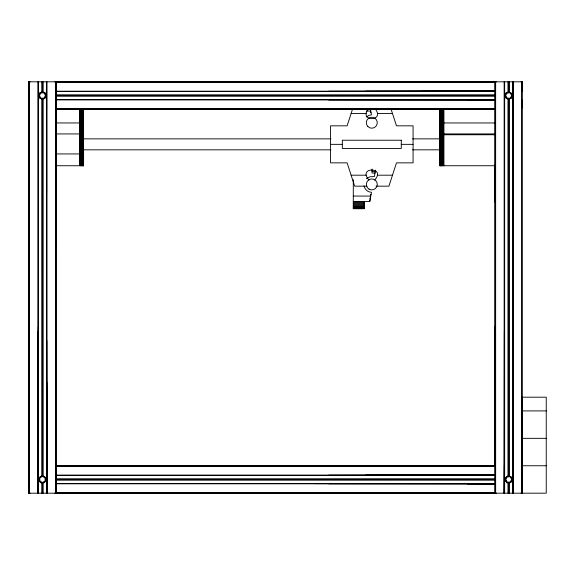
<?xml version="1.0" encoding="UTF-8"?>
<svg xmlns="http://www.w3.org/2000/svg" width="575" height="575" viewBox="0 0 575 575"><rect width="100%" height="100%" fill="white"/><g stroke="black" fill="none" stroke-linecap="round" stroke-linejoin="round"><path stroke-width="0.86" d="M37.936 81.815L37.936 493.185L38.144 331.408M56.12 248.213L56.142 164.924M494.974 466.368L495.025 326.787M504.153 81.815L504.153 493.185L504.361 331.408M504.512 201.99L504.562 81.815L504.512 109.552M512.85 465.448L512.792 493.185L512.85 331.408M522.387 88.988L522.387 81.815L28.75 81.815L28.807 215.855M28.958 192.747L29.037 134.687M28.958 215.855L29.037 154.459M495.168 169.639L495.183 165.154M495.168 192.747L495.226 165.018M495.168 201.99L495.233 165.219M522.387 83.605L522.387 81.815M28.958 146.524L29.037 120.822M28.958 109.552L29.037 98.814M37.936 493.185L38.144 465.448M504.153 493.185L504.361 465.448M375.568 109.315C384.689 121.749 358.915 121.749 368.043 109.315M368.992 180.068C356.917 166.678 386.688 166.678 374.613 180.068M512.109 95.529C512.16 98.239 508.695 99.993 506.568 98.232A3.428 3.428 0 0 1 506.568 92.827L508.681 92.101L510.787 92.827A3.428 3.428 0 0 1 510.787 98.232L511.304 98.771M369.804 201.243L370.027 200.028M366.404 178.674L369.84 176.784L374.382 176.539L375.561 170.157M370.149 199.403L370.307 198.548M28.75 83.188L28.937 82.505M28.75 467.13L28.937 466.447M352.518 109.185L347.12 125.832L330.532 125.832L330.532 162.854L347.12 162.854L354.674 186.163L366.972 186.163M506.043 92.295L506.654 92.762C502.952 95.285 507.387 101.071 510.787 98.232M44.57 476.768C37.763 472.679 37.763 486.263 44.57 482.173A3.428 3.428 0 0 0 44.57 476.768L42.464 476.043L40.351 476.768A3.428 3.428 0 0 0 40.351 482.173L40.775 482.454L40.264 482.77M510.787 476.768C503.98 472.679 503.98 486.263 510.787 482.173A3.428 3.428 0 0 0 510.787 476.768L508.681 476.043L506.568 476.768A3.428 3.428 0 0 0 506.568 482.173L506.992 482.454L506.482 482.77M366.404 116.969L368.898 115.388L371.464 114.856L370.329 108.711M45.102 92.295L44.491 92.762L41.752 92.173L40.351 92.827A3.428 3.428 0 0 0 40.351 98.232L42.464 98.958L44.57 98.232A3.428 3.428 0 0 0 44.57 92.827C48.034 95.004 43.901 101.178 40.351 98.232M39.833 98.771L40.444 98.296C36.728 95.781 41.17 89.987 44.57 92.827M506.05 98.771L506.568 98.232M40.351 92.827L39.826 92.295M44.57 98.232L45.087 98.771M506.654 92.762C508.307 91.447 511.628 92.309 512.016 94.731M40.351 476.768L40.767 476.488M506.568 476.768L506.985 476.488M44.57 482.173L42.464 482.899L40.351 482.173M510.787 482.173L508.681 482.899L506.568 482.173M29.433 82.002L30.123 81.815M46.985 81.815L46.985 493.185L46.783 340.652M495.65 82.002L496.34 81.815M513.202 81.815L513.202 493.185L513.001 326.787M54.805 493.185L55.488 492.998M521.022 493.185L521.705 492.998M370.516 112.513L371.026 112.484M369.747 198.138L370.386 198.095M467.252 91.209L494.967 91.001L328.684 91.209M430.301 109.034L440.184 109.006M430.301 475.151L494.967 474.943L328.684 475.151M467.252 81.873L494.967 81.815L494.967 493.185L56.177 492.998M365.635 91.209L494.967 91.001M467.252 99.698L494.967 99.64L328.684 99.698M314.834 109.034L393.566 108.962M384.114 109.034L423.452 108.962M467.252 465.815L494.967 465.757M365.635 475.151L494.967 474.943M467.252 483.64L494.967 483.582L56.177 483.582M56.177 82.002L494.967 82.002M56.177 82.505L494.967 82.505M56.177 91.209L494.967 91.209M56.177 91.418L494.967 91.418L421.065 91.36M56.177 91.497L494.967 91.497M56.177 94.817L494.967 94.817M56.177 95.529L494.967 95.529M56.177 96.241L494.967 96.241M56.177 99.561L494.967 99.561M56.177 99.64L494.967 99.698M56.177 99.849L494.967 99.849M56.177 108.553L494.967 108.553M83.066 109.034L440.436 109.034M56.177 109.056L494.967 109.056M56.177 109.243L494.938 109.243M366.397 111.061L370.76 111.061M351.124 113.491L366.182 113.491M377.423 113.491L392.488 113.491M56.177 122.957L83.598 122.957M494.938 122.957L439.817 122.957L439.839 128.441M83.044 128.441L83.598 128.441M56.177 133.925L83.598 133.925M439.817 133.925L494.938 133.925M439.817 134.744L494.938 134.744M83.461 138.862L330.948 138.862M412.541 138.862L440.342 138.862M330.532 144.347L342.319 144.347M401.285 144.347L413.08 144.347M83.461 149.831L330.948 149.831M412.541 149.831L440.342 149.831M56.177 153.942L83.598 153.942M83.044 160.252L83.598 160.252M495.291 165.737L439.817 165.737L439.817 109.243M375.029 173.039L372.025 173.039L372.025 169.007M351.124 175.195L366.182 175.195M377.423 175.195L392.488 175.195M376.072 186.163L388.93 186.163L396.484 162.854L413.08 162.854L413.08 125.832L396.484 125.832L391.086 109.185M353.294 196.075L370.76 196.075M353.294 201.559L369.747 201.559L371.464 192.287C367.899 192.208 364.679 189.398 364.061 185.897M353.294 201.674L364.262 201.674M353.294 202.63L364.262 202.63M353.294 203.622L364.262 203.622M353.294 204.607L364.262 204.607M353.294 205.562L364.262 205.562M353.294 206.439L364.262 206.439M353.294 207.208L364.262 207.208M353.294 207.841L364.262 207.841M353.294 208.308L364.262 208.308M353.294 208.596L364.262 208.596M522.387 410.909L546.25 410.909M522.387 438.337L546.25 438.337M522.387 465.757L546.25 465.757M56.177 465.815L494.967 465.815M56.177 465.944L494.967 465.966M56.177 466.447L494.967 466.447M56.177 475.151L494.967 475.151M56.177 475.36L494.967 475.36L421.065 475.302M56.177 475.439L494.967 475.439M56.177 478.759L494.967 478.759M56.177 479.471L494.967 479.471M56.177 480.183L494.967 480.183M56.177 483.503L494.967 483.503M314.834 483.64L494.967 483.582M56.177 483.791L494.967 483.791M56.177 492.495L494.967 492.495M28.75 493.185L546.25 493.185L546.25 397.196L522.387 397.196L522.387 493.185L522.387 491.395M83.885 81.873L56.177 81.815L56.177 165.737L83.598 165.737L83.576 109.243M328.684 99.849L494.967 100.057L467.252 99.849M421.065 109.185L439.76 109.2M384.114 465.966L423.452 466.037M337.928 465.966L402.787 466.037M314.834 465.966L387.687 466.037M328.684 483.791L494.967 483.999L467.252 483.791M467.252 493.127L494.967 493.185L407.208 493.127M112.592 108.962L143.93 109.034M430.301 465.966L452.755 466.037M421.065 465.966L446.883 466.037M467.252 465.966L477.085 466.037M369.747 109.006L370.386 109.042M370.516 194.623L371.026 194.659M371.464 170.818L375.245 171.882M521.022 81.815L521.705 82.002M54.805 81.815L55.488 82.002M495.65 492.998L496.34 493.185M29.433 492.998L30.123 493.185M509.608 476.172C512.44 476.934 512.986 481.045 510.363 482.454L510.873 482.77M44.656 482.77L44.146 482.454C46.417 481.182 46.417 477.768 44.153 476.488M28.75 107.87L28.937 108.553M28.75 491.812L28.937 492.495M513.001 465.448L513.202 493.185M46.783 465.448L46.985 493.185L46.783 382.253M46.632 493.185L46.575 81.815L46.632 109.552M46.783 386.874L46.985 493.185L46.783 428.476M46.783 414.611L46.985 493.185M38.295 465.448L38.345 493.185L38.295 326.787M28.75 81.815L28.807 109.552M522.387 483.352L522.387 493.185M495.01 165.018L495.025 201.99M495.168 326.787L495.341 466.368M46.575 81.815L46.632 192.747M522.387 83.188L522.387 91.001M522.387 100.057L522.387 107.87M522.208 81.815L522.208 493.185M521.705 81.815L521.705 493.185M512.792 81.815L512.85 493.185M512.706 81.815L512.706 493.185M509.393 81.815L509.393 92.173M509.393 98.878L509.393 476.122M509.393 482.827L509.393 493.185M508.681 81.815L508.681 92.101M508.681 98.958L508.681 476.043M508.681 482.899L508.681 493.185M507.969 81.815L507.969 92.173M507.969 98.878L507.969 476.122M507.969 482.827L507.969 493.185M504.649 81.815L504.649 493.185M504.562 81.815L504.562 493.185M504.512 81.815L504.512 493.185M495.65 81.815L495.65 493.185M495.147 81.815L495.147 493.185M443.929 109.243L443.929 165.737M443.497 109.243L443.497 165.737M443.073 109.243L443.073 165.737M442.657 109.243L442.657 165.737M442.254 109.243L442.254 165.737M441.873 109.243L441.873 165.737M441.514 109.243L441.514 165.737M441.176 109.243L441.176 165.737M440.874 109.243L440.874 165.737M440.601 109.243L440.601 165.737M440.364 109.243L440.364 165.737M440.17 109.243L440.17 165.737M440.019 109.243L440.019 165.737M439.904 109.243L439.904 165.737M364.262 201.466L364.262 208.696L353.294 208.696L353.294 179.723M83.512 109.243L83.512 165.737M83.397 109.243L83.397 165.737M83.246 109.243L83.246 165.737M83.044 109.243L83.044 165.737M82.814 109.243L82.814 165.737M82.541 109.243L82.541 165.737M82.239 109.243L82.239 165.737M81.902 109.243L81.902 165.737M81.542 109.243L81.542 165.737M81.161 109.243L81.161 165.737M80.759 109.243L80.759 165.737M80.342 109.243L80.342 165.737M79.918 109.243L79.918 165.737M79.487 109.243L79.487 165.737M56.177 465.757L56.177 493.185M56.12 165.19L56.12 466.303M55.991 81.815L55.991 493.185M55.488 81.815L55.488 493.185M46.496 81.815L46.496 493.185M43.175 81.815L43.175 92.173M43.175 98.878L43.175 476.122M43.175 482.827L43.175 493.185M42.464 81.815L42.464 92.101M42.464 98.958L42.464 476.043M42.464 482.899L42.464 493.185M41.752 81.815L41.752 92.173M41.752 98.878L41.752 476.122M41.752 482.827L41.752 493.185M38.432 81.815L38.432 493.185M38.345 81.815L38.295 493.185M29.433 81.815L29.433 493.185M28.807 81.815L28.807 493.185M506.848 477.049L505.662 479.845L507.495 482.274L510.514 481.893L511.692 479.097L509.86 476.668L506.848 477.049M40.782 92.992L39.431 95.716L41.105 98.253L44.146 98.059L45.497 95.342L43.815 92.805L40.782 92.992M507.157 92.898L505.641 95.529L507.157 98.16L510.198 98.16L511.721 95.529L510.198 92.898L507.157 92.898M42.169 476.445L39.697 478.213L39.991 481.239L42.758 482.497L45.231 480.729L44.936 477.703L42.169 476.445M401.285 140.228L342.319 140.228L342.319 148.458L401.285 148.458L401.285 140.228M28.958 493.185L28.958 81.815L28.937 493.185M369.064 189.175A5.484 5.484 0 0 0 377.286 184.424A5.484 5.484 0 0 0 369.064 179.673A5.484 5.484 0 0 0 369.064 189.175M367.921 126.593A5.484 5.484 0 0 0 377.099 124.135A5.484 5.484 0 0 0 370.386 117.422A5.484 5.484 0 0 0 367.921 126.593"/></g></svg>
